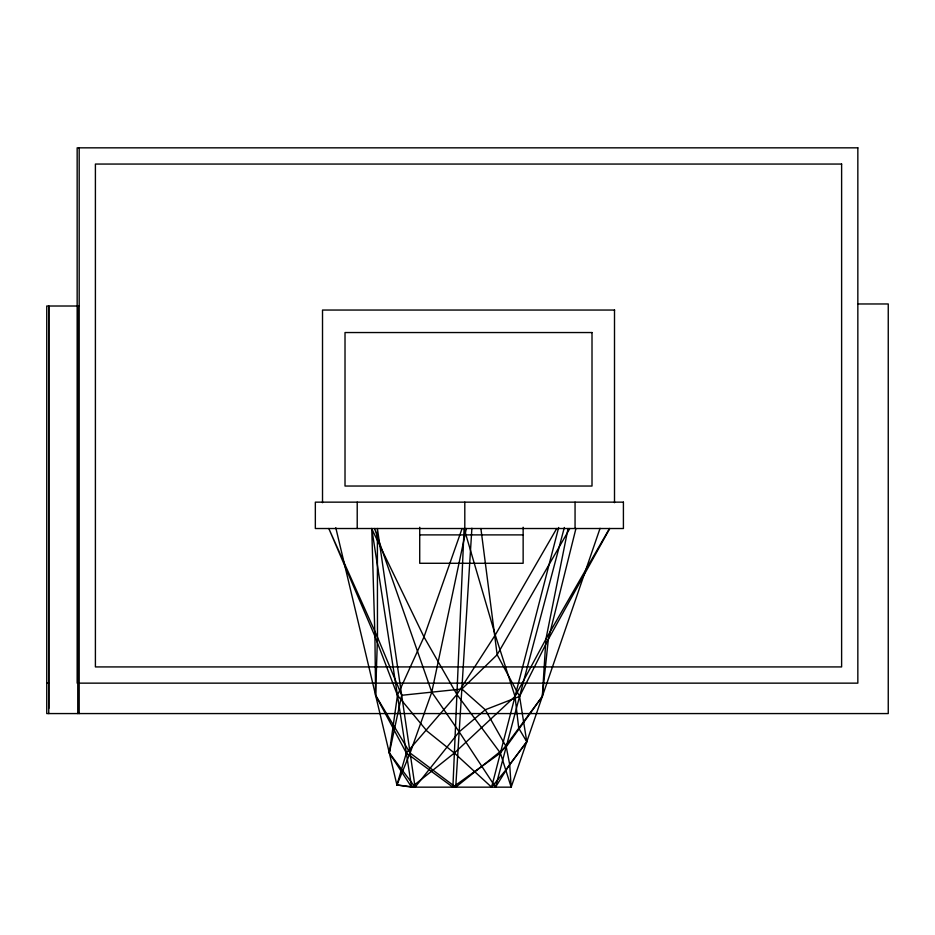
<?xml version="1.0" encoding="UTF-8"?>
<svg xmlns="http://www.w3.org/2000/svg" width="935" height="935" viewBox="0 0 935 935"><rect width="100%" height="100%" fill="white"/><g stroke="black" fill="none" stroke-linecap="round" stroke-linejoin="round"><path stroke-width="1.4" d="M48.772 708.403L48.772 306.014L48.76 713.569M335.782 527.714L396.919 784.968L411.61 787.165L371.744 528.52L374.923 636.209L375.601 695.289L406.351 753.037L452.902 787.165L464.087 528.52L495.258 634.994L515.021 696.423L518.715 728.155L526.779 741.747L505.788 770.101L491.588 787.165L454.375 753.037L426.979 731.076L397.457 695.289L374.923 636.209L328.804 528.52L377.471 637.179L401.699 695.289L389.334 753.037L411.61 787.165L511.176 787.165L600.06 528.333M556.722 528.52L495.258 634.994L456.911 694.483L406.351 753.037L396.919 784.968L415.093 787.165L377.389 528.52L377.471 637.179L375.601 695.289L410.114 753.037L455.719 787.165L471.894 528.228M568.059 528.52L545.935 639.084L542.335 696.423L506.232 746.773L455.719 787.165M466.343 528.52L431.771 692.145L410.114 753.037L396.919 784.968M575.937 528.52L548.342 639.271L542.335 696.423L500.4 753.037L452.902 787.165M491.588 787.165L558.663 527.492M374.549 528.52L431.771 692.145L459.178 731.836L495.515 787.165L564.354 527.492M462.089 528.52L423.987 636.934L397.457 695.289L389.334 753.037L415.093 787.165L459.178 731.836L485.265 709.758L519.579 696.423L548.342 639.271L609.784 528.52M569.812 528.52L497.151 654.745L461.855 689.013L401.699 695.289M609.48 528.52L545.935 639.084L515.021 696.423L454.375 753.037L411.61 787.165M495.515 787.165L509.692 764.456L526.779 741.747L519.579 696.423L497.151 654.745L480.894 528.52M857.839 303.968L888.25 303.968L888.25 713.569L46.75 713.569L46.75 306.014L79.183 306.014M614.634 310.046L322.517 310.046L322.517 502.691M419.721 534.89L523.144 534.89M46.75 683.146L48.76 683.146M461.855 689.013L485.265 709.758L506.232 746.773L509.692 764.456L511.176 787.165L500.4 753.037L456.911 694.483L423.987 636.934L371.627 528.52M614.505 310.046L614.505 502.691M575.06 502.153L575.06 528.52M523.144 527.258L523.144 563.279L419.721 563.279L419.721 527.258M464.8 502.153L464.8 528.52M357.217 502.153L357.217 528.52M79.183 147.835L79.183 713.569M77.769 306.014L77.769 713.569M857.839 147.835L77.161 147.835L77.161 683.146L857.839 683.146L857.839 147.835M841.617 164.057L95.405 164.057L95.405 666.924L841.617 666.924L841.617 164.057M592.007 332.544L345.015 332.544L345.015 486.036L592.007 486.036L592.007 332.544M623.411 502.153L315.34 502.153L315.34 528.52L623.411 528.52L623.411 502.153"/></g></svg>
